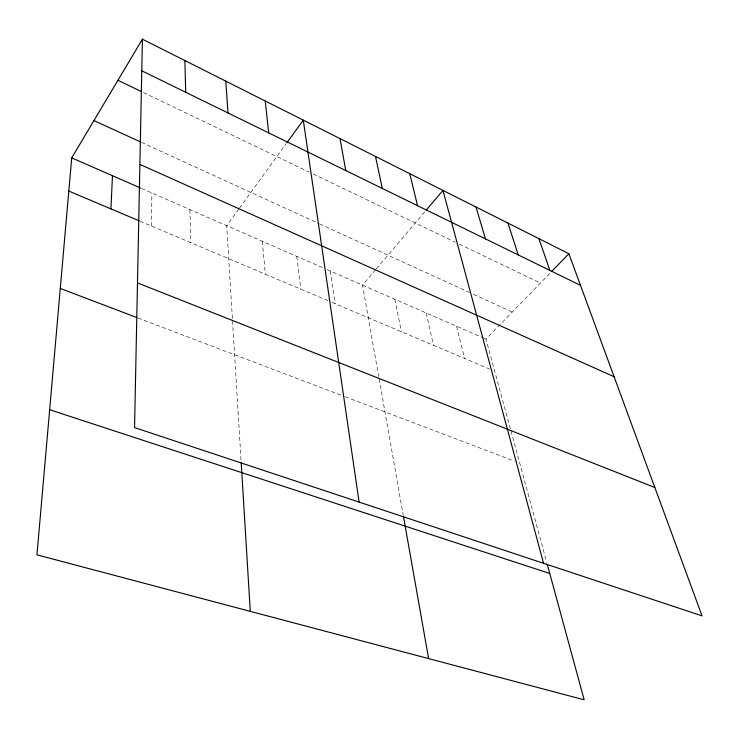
<?xml version="1.0" encoding="UTF-8"?>
<svg xmlns="http://www.w3.org/2000/svg" width="739" height="739" viewBox="0 0 739 739"><rect width="100%" height="100%" fill="white"/><g stroke="black" fill="none" stroke-linecap="round" stroke-linejoin="round"><path stroke-width="0.55" stroke-dasharray="3.69 2.77" d="M151.578 226.069L151.855 192.934M238.771 209.054L226.707 225.691L232.388 318.648M239.445 208.13L286.344 143.486M375.615 269.726L362.535 285.125L378.728 376.631M376.336 268.867L424.749 211.853M510.381 428.805L485.976 339.136L550.684 272.469M138.101 318.038L344.078 396.353M345.131 396.751L514.399 461.108M140.114 221.22L327.83 300.607M331.987 302.371L489.504 368.983M141.491 188.408L322.878 267.767M327.044 269.596L481.773 337.289M482.826 337.751L485.976 339.136M141.537 142.387L318.564 223.418M319.59 223.88L469.376 292.441M473.45 294.307L512.247 312.061M143.486 92.551L309.059 172.021M313.216 174.016L455.27 242.189M459.362 244.156L540.412 283.055M510.982 430.994L546.749 562.407M456.526 326.25L464.582 358.443M426.163 312.966L433.507 345.307M394.848 299.258L401.434 331.737M379.125 378.876L403.198 514.954M330.176 270.964L335.1 303.683M296.792 256.359L300.81 289.18M262.317 241.274L265.366 274.197M232.526 320.929L241.108 461.358M189.905 209.59L190.819 242.669"/><path stroke-width="1.11" d="M142.415 39.195L134.553 427.595L702.05 615.873L568.864 253.736L142.415 39.195L71.72 157.878L36.95 554.841L584.152 699.805L547.35 564.624M110.933 208.878L112.476 175.706M287.018 142.544L303.286 120.124L359.108 502.095M426.209 210.135L442.966 190.403L543.562 563.294M551.47 271.656L568.864 253.736M49.661 409.729L549.77 573.492M60.284 288.45L137.038 317.641M137.482 282.908L654.837 487.5M68.81 191.068L139.071 220.785M71.72 157.878L140.456 187.955M139.883 164.4L614.091 376.724M93.927 120.596L140.493 141.906M117.935 80.292L141.435 91.571M141.777 70.787L580.494 285.374M538.907 238.669L549.871 270.4M507.979 223.113L518.215 254.909M476.008 207.031L485.468 238.891M409.794 173.711L417.526 205.664M375.504 156.456L382.285 188.427M340.014 138.609L345.778 170.57M403.402 516.071L428.62 658.597M265.227 100.984L268.719 132.881M225.792 81.142L228 112.965M241.182 462.485L250.281 611.356M184.879 60.561L185.72 92.283"/></g></svg>
